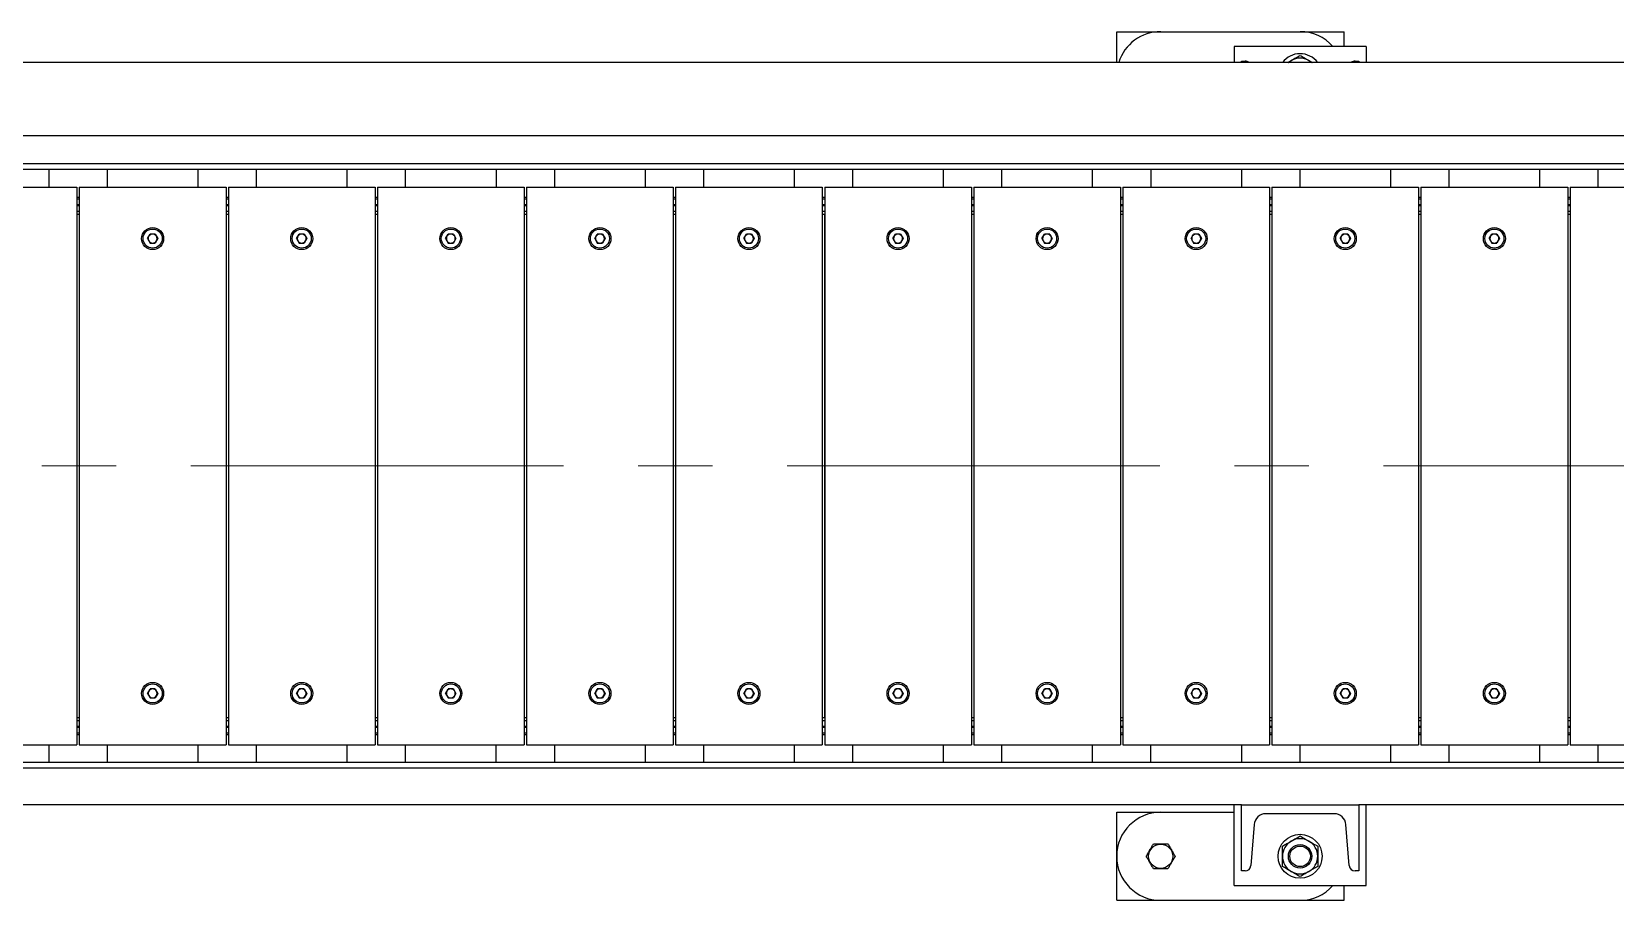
# Model space of a CAD drawing. Header units: millimetres. Extents: x 0 to 11880, y 0 to 8400.
# Drawn here: x 6778 to 7858, y 4482 to 5074 of the extents above; entities that cross this region are included whole.
import ezdxf

# ---------------------------------------------------------------- set-up
doc = ezdxf.new("R2010")
doc.units = ezdxf.units.MM
doc.header["$LTSCALE"] = 20
doc.linetypes.add('CENTERX2', pattern=[20.32, 12.7, -2.54, 2.54, -2.54])
doc.layers.add('ANNOTAZIONI', color=7, linetype='Continuous')

msp = doc.modelspace()

# ---------------------------------------------------------------- linework, layer by layer
at = {"color": 7, "linetype": 'Continuous', "lineweight": 25}
for p, q in [((7517.78, 5053.15), (7517.78, 5074.15)), ((7517.78, 5074.15), (7547.78, 5074.15)), ((7547.78, 5074.15), (7642.78, 5074.15)), ((7642.78, 5074.15), (7672.78, 5074.15)), ((7672.78, 5064.15), (7672.78, 5074.15)), ((7597.78, 5064.15), (7597.78, 5053.15)), ((7687.78, 5064.15), (7597.78, 5064.15)), ((7687.78, 5064.15), (7687.78, 5053.15)), ((10672.78, 5053.15), (6107.78, 5053.15)), ((7602.78, 5053.15), (7602.78, 5054.15)), ((7602.78, 5054.15), (7605.28, 5054.15)), ((7634.36, 5053.15), (7636.78, 5054.54)), ((7680.27, 5054.15), (7682.78, 5054.15)), ((7682.78, 5054.15), (7682.78, 5053.15)), ((10672.78, 5003.15), (6107.78, 5003.15)), ((10672.78, 4984.15), (6107.78, 4984.15)), ((10672.78, 4980.15), (6107.78, 4980.15)), ((6789.98, 4980.15), (6789.98, 4968.15)), ((6829.98, 4968.15), (6829.98, 4980.15)), ((6891.58, 4980.15), (6891.58, 4968.15)), ((6931.58, 4968.15), (6931.58, 4980.15)), ((6993.18, 4980.15), (6993.18, 4968.15)), ((7033.18, 4968.15), (7033.18, 4980.15)), ((7094.78, 4980.15), (7094.78, 4968.15)), ((7134.78, 4968.15), (7134.78, 4980.15)), ((7196.38, 4980.15), (7196.38, 4968.15)), ((7236.38, 4968.15), (7236.38, 4980.15)), ((7297.98, 4980.15), (7297.98, 4968.15)), ((7337.98, 4968.15), (7337.98, 4980.15)), ((7399.58, 4980.15), (7399.58, 4968.15)), ((7439.58, 4968.15), (7439.58, 4980.15)), ((7501.18, 4980.15), (7501.18, 4968.15)), ((7541.18, 4968.15), (7541.18, 4980.15)), ((7602.78, 4980.15), (7602.78, 4968.15)), ((7642.78, 4968.15), (7642.78, 4980.15)), ((7704.38, 4980.15), (7704.38, 4968.15)), ((7744.38, 4968.15), (7744.38, 4980.15)), ((7805.98, 4980.15), (7805.98, 4968.15)), ((7845.98, 4968.15), (7845.98, 4980.15)), ((6715.18, 4968.15), (6803.18, 4968.15)), ((6803.18, 4968.15), (6809.18, 4968.15)), ((6809.18, 4968.15), (6809.18, 4588.15)), ((6810.78, 4968.15), (6810.78, 4588.15)), ((6810.78, 4968.15), (6816.78, 4968.15)), ((6816.78, 4968.15), (6904.78, 4968.15)), ((6904.78, 4968.15), (6910.78, 4968.15)), ((6910.78, 4968.15), (6910.78, 4588.15)), ((6912.38, 4968.15), (6912.38, 4588.15)), ((6912.38, 4968.15), (6918.38, 4968.15)), ((6918.38, 4968.15), (7006.38, 4968.15)), ((7006.38, 4968.15), (7012.38, 4968.15)), ((7012.38, 4968.15), (7012.38, 4588.15)), ((7013.98, 4968.15), (7013.98, 4588.15)), ((7013.98, 4968.15), (7019.98, 4968.15)), ((7019.98, 4968.15), (7107.98, 4968.15)), ((7107.98, 4968.15), (7113.98, 4968.15)), ((7113.98, 4968.15), (7113.98, 4588.15)), ((7115.58, 4968.15), (7115.58, 4588.15)), ((7115.58, 4968.15), (7121.58, 4968.15)), ((7121.58, 4968.15), (7209.58, 4968.15)), ((7209.58, 4968.15), (7215.58, 4968.15)), ((7215.58, 4968.15), (7215.58, 4588.15)), ((7217.18, 4968.15), (7217.18, 4588.15)), ((7217.18, 4968.15), (7223.18, 4968.15)), ((7223.18, 4968.15), (7311.18, 4968.15)), ((7311.18, 4968.15), (7317.18, 4968.15)), ((7317.18, 4968.15), (7317.18, 4588.15)), ((7318.78, 4968.15), (7318.78, 4588.15)), ((7318.78, 4968.15), (7324.78, 4968.15)), ((7324.78, 4968.15), (7412.78, 4968.15)), ((7412.78, 4968.15), (7418.78, 4968.15)), ((7418.78, 4968.15), (7418.78, 4588.15)), ((7420.38, 4968.15), (7420.38, 4588.15)), ((7420.38, 4968.15), (7426.38, 4968.15)), ((7426.38, 4968.15), (7514.38, 4968.15)), ((7514.38, 4968.15), (7520.38, 4968.15)), ((7520.38, 4968.15), (7520.38, 4588.15)), ((7521.98, 4968.15), (7521.98, 4588.15)), ((7521.98, 4968.15), (7527.98, 4968.15)), ((7527.98, 4968.15), (7615.98, 4968.15)), ((7615.98, 4968.15), (7621.98, 4968.15)), ((7621.98, 4968.15), (7621.98, 4588.15)), ((7623.58, 4968.15), (7623.58, 4588.15)), ((7623.58, 4968.15), (7629.58, 4968.15)), ((7629.58, 4968.15), (7717.58, 4968.15)), ((7717.58, 4968.15), (7723.58, 4968.15)), ((7723.58, 4968.15), (7723.58, 4588.15)), ((7725.18, 4968.15), (7725.18, 4588.15)), ((7725.18, 4968.15), (7731.18, 4968.15)), ((7731.18, 4968.15), (7819.18, 4968.15)), ((7819.18, 4968.15), (7825.18, 4968.15)), ((7825.18, 4968.15), (7825.18, 4588.15)), ((7826.78, 4968.15), (7826.78, 4588.15)), ((7826.78, 4968.15), (7832.78, 4968.15)), ((7832.78, 4968.15), (7920.78, 4968.15)), ((6810.77, 4956.15), (6809.17, 4956.15)), ((6809.17, 4955.65), (6810.77, 4955.65)), ((6810.78, 4961.15), (6809.18, 4961.15)), ((6809.18, 4960.15), (6810.78, 4960.15)), ((6912.38, 4961.15), (6910.78, 4961.15)), ((6910.78, 4960.15), (6912.38, 4960.15)), ((6912.38, 4956.15), (6910.78, 4956.15)), ((6910.78, 4955.65), (6912.38, 4955.65)), ((7013.97, 4956.15), (7012.37, 4956.15)), ((7012.37, 4955.65), (7013.97, 4955.65)), ((7013.98, 4961.15), (7012.38, 4961.15)), ((7012.38, 4960.15), (7013.98, 4960.15)), ((7115.57, 4956.15), (7113.97, 4956.15)), ((7113.97, 4955.65), (7115.57, 4955.65)), ((7115.58, 4961.15), (7113.98, 4961.15)), ((7113.98, 4960.15), (7115.58, 4960.15)), ((7217.17, 4956.15), (7215.57, 4956.15)), ((7215.57, 4955.65), (7217.17, 4955.65)), ((7217.18, 4961.15), (7215.58, 4961.15)), ((7215.58, 4960.15), (7217.18, 4960.15)), ((7318.78, 4961.15), (7317.18, 4961.15)), ((7317.18, 4960.15), (7318.78, 4960.15)), ((7318.78, 4956.15), (7317.18, 4956.15)), ((7317.18, 4955.65), (7318.78, 4955.65)), ((7420.37, 4956.15), (7418.77, 4956.15)), ((7418.77, 4955.65), (7420.37, 4955.65)), ((7420.38, 4961.15), (7418.78, 4961.15)), ((7418.78, 4960.15), (7420.38, 4960.15)), ((7521.97, 4956.15), (7520.37, 4956.15)), ((7520.37, 4955.65), (7521.97, 4955.65)), ((7521.98, 4961.15), (7520.38, 4961.15)), ((7520.38, 4960.15), (7521.98, 4960.15)), ((7623.57, 4956.15), (7621.97, 4956.15)), ((7621.97, 4955.65), (7623.57, 4955.65)), ((7623.58, 4961.15), (7621.98, 4961.15)), ((7621.98, 4960.15), (7623.58, 4960.15)), ((7725.17, 4956.15), (7723.57, 4956.15)), ((7723.57, 4955.65), (7725.17, 4955.65)), ((7725.18, 4961.15), (7723.58, 4961.15)), ((7723.58, 4960.15), (7725.18, 4960.15)), ((7826.77, 4956.15), (7825.17, 4956.15)), ((7825.17, 4955.65), (7826.77, 4955.65)), ((7826.78, 4961.15), (7825.18, 4961.15)), ((7825.18, 4960.15), (7826.78, 4960.15)), ((6810.77, 4951.65), (6809.17, 4951.65)), ((6810.77, 4949.65), (6809.17, 4949.65)), ((6810.77, 4949.65), (6810.77, 4606.65)), ((6912.38, 4951.65), (6910.78, 4951.65)), ((6912.38, 4949.65), (6910.78, 4949.65)), ((7013.97, 4951.65), (7012.37, 4951.65)), ((7013.97, 4949.65), (7012.37, 4949.65)), ((7013.97, 4949.65), (7013.97, 4606.65)), ((7115.57, 4951.65), (7113.97, 4951.65)), ((7115.57, 4949.65), (7113.97, 4949.65)), ((7115.57, 4949.65), (7115.57, 4606.65)), ((7217.17, 4951.65), (7215.57, 4951.65)), ((7217.17, 4949.65), (7215.57, 4949.65)), ((7217.17, 4949.65), (7217.17, 4606.65)), ((7318.77, 4949.65), (7317.17, 4949.65)), ((7318.78, 4951.65), (7317.18, 4951.65)), ((7318.77, 4949.65), (7318.77, 4606.65)), ((7420.37, 4951.65), (7418.77, 4951.65)), ((7420.37, 4949.65), (7418.77, 4949.65)), ((7420.37, 4949.65), (7420.37, 4606.65)), ((7521.97, 4951.65), (7520.37, 4951.65)), ((7521.97, 4949.65), (7520.37, 4949.65)), ((7521.97, 4949.65), (7521.97, 4606.65)), ((7623.57, 4951.65), (7621.97, 4951.65)), ((7623.57, 4949.65), (7621.97, 4949.65)), ((7725.17, 4951.65), (7723.57, 4951.65)), ((7725.17, 4949.65), (7723.57, 4949.65)), ((7725.17, 4949.65), (7725.17, 4606.65)), ((7826.77, 4951.65), (7825.17, 4951.65)), ((7826.77, 4949.65), (7825.17, 4949.65)), ((7826.77, 4949.65), (7826.77, 4606.65)), ((6857.26, 4933.15), (6859.02, 4936.19)), ((6857.26, 4933.15), (6859.02, 4930.1)), ((6862.54, 4936.19), (6859.02, 4936.19)), ((6862.54, 4936.19), (6864.3, 4933.15)), ((6864.3, 4933.15), (6862.54, 4930.1)), ((6958.86, 4933.15), (6960.62, 4936.19)), ((6958.86, 4933.15), (6960.62, 4930.1)), ((6964.14, 4936.19), (6960.62, 4936.19)), ((6964.14, 4936.19), (6965.9, 4933.15)), ((6965.9, 4933.15), (6964.14, 4930.1)), ((7060.46, 4933.15), (7062.22, 4936.19)), ((7060.46, 4933.15), (7062.22, 4930.1)), ((7065.74, 4936.19), (7062.22, 4936.19)), ((7065.74, 4936.19), (7067.5, 4933.15)), ((7067.5, 4933.15), (7065.74, 4930.1)), ((7162.06, 4933.15), (7163.82, 4936.19)), ((7162.06, 4933.15), (7163.82, 4930.1)), ((7167.34, 4936.19), (7163.82, 4936.19)), ((7167.34, 4936.19), (7169.1, 4933.15)), ((7169.1, 4933.15), (7167.34, 4930.1)), ((7263.66, 4933.15), (7265.42, 4936.19)), ((7263.66, 4933.15), (7265.42, 4930.1)), ((7268.94, 4936.19), (7265.42, 4936.19)), ((7268.94, 4936.19), (7270.7, 4933.15)), ((7270.7, 4933.15), (7268.94, 4930.1)), ((7365.26, 4933.15), (7367.02, 4936.19)), ((7365.26, 4933.15), (7367.02, 4930.1)), ((7370.54, 4936.19), (7367.02, 4936.19)), ((7370.54, 4936.19), (7372.3, 4933.15)), ((7372.3, 4933.15), (7370.54, 4930.1)), ((7466.86, 4933.15), (7468.62, 4936.19)), ((7466.86, 4933.15), (7468.62, 4930.1)), ((7472.14, 4936.19), (7468.62, 4936.19)), ((7472.14, 4936.19), (7473.9, 4933.15)), ((7473.9, 4933.15), (7472.14, 4930.1)), ((7568.46, 4933.15), (7570.22, 4936.19)), ((7568.46, 4933.15), (7570.22, 4930.1)), ((7573.74, 4936.19), (7570.22, 4936.19)), ((7573.74, 4936.19), (7575.5, 4933.15)), ((7575.5, 4933.15), (7573.74, 4930.1)), ((7670.06, 4933.15), (7671.82, 4936.19)), ((7670.06, 4933.15), (7671.82, 4930.1)), ((7675.34, 4936.19), (7671.82, 4936.19)), ((7675.34, 4936.19), (7677.1, 4933.15)), ((7677.1, 4933.15), (7675.34, 4930.1)), ((7771.66, 4933.15), (7773.42, 4936.19)), ((7771.66, 4933.15), (7773.42, 4930.1)), ((7776.94, 4936.19), (7773.42, 4936.19)), ((7776.94, 4936.19), (7778.7, 4933.15)), ((7778.7, 4933.15), (7776.94, 4930.1)), ((6859.02, 4930.1), (6862.54, 4930.1)), ((6960.62, 4930.1), (6964.14, 4930.1)), ((7062.22, 4930.1), (7065.74, 4930.1)), ((7163.82, 4930.1), (7167.34, 4930.1)), ((7265.42, 4930.1), (7268.94, 4930.1)), ((7367.02, 4930.1), (7370.54, 4930.1)), ((7468.62, 4930.1), (7472.14, 4930.1)), ((7570.22, 4930.1), (7573.74, 4930.1)), ((7671.82, 4930.1), (7675.34, 4930.1)), ((7773.42, 4930.1), (7776.94, 4930.1)), ((6857.26, 4623.15), (6859.02, 4626.19)), ((6857.26, 4623.15), (6859.02, 4620.1)), ((6862.54, 4626.19), (6859.02, 4626.19)), ((6859.02, 4620.1), (6862.54, 4620.1)), ((6862.54, 4626.19), (6864.3, 4623.15)), ((6864.3, 4623.15), (6862.54, 4620.1)), ((6958.86, 4623.15), (6960.62, 4626.19)), ((6958.86, 4623.15), (6960.62, 4620.1)), ((6964.14, 4626.19), (6960.62, 4626.19)), ((6960.62, 4620.1), (6964.14, 4620.1)), ((6964.14, 4626.19), (6965.9, 4623.15)), ((6965.9, 4623.15), (6964.14, 4620.1)), ((7060.46, 4623.15), (7062.22, 4626.19)), ((7060.46, 4623.15), (7062.22, 4620.1)), ((7065.74, 4626.19), (7062.22, 4626.19)), ((7062.22, 4620.1), (7065.74, 4620.1)), ((7065.74, 4626.19), (7067.5, 4623.15)), ((7067.5, 4623.15), (7065.74, 4620.1)), ((7162.06, 4623.15), (7163.82, 4626.19)), ((7162.06, 4623.15), (7163.82, 4620.1)), ((7167.34, 4626.19), (7163.82, 4626.19)), ((7163.82, 4620.1), (7167.34, 4620.1)), ((7167.34, 4626.19), (7169.1, 4623.15)), ((7169.1, 4623.15), (7167.34, 4620.1)), ((7263.66, 4623.15), (7265.42, 4626.19)), ((7263.66, 4623.15), (7265.42, 4620.1)), ((7268.94, 4626.19), (7265.42, 4626.19)), ((7265.42, 4620.1), (7268.94, 4620.1)), ((7268.94, 4626.19), (7270.7, 4623.15)), ((7270.7, 4623.15), (7268.94, 4620.1)), ((7365.26, 4623.15), (7367.02, 4626.19)), ((7365.26, 4623.15), (7367.02, 4620.1)), ((7370.54, 4626.19), (7367.02, 4626.19)), ((7367.02, 4620.1), (7370.54, 4620.1)), ((7370.54, 4626.19), (7372.3, 4623.15)), ((7372.3, 4623.15), (7370.54, 4620.1)), ((7466.86, 4623.15), (7468.62, 4626.19)), ((7466.86, 4623.15), (7468.62, 4620.1)), ((7472.14, 4626.19), (7468.62, 4626.19)), ((7468.62, 4620.1), (7472.14, 4620.1)), ((7472.14, 4626.19), (7473.9, 4623.15)), ((7473.9, 4623.15), (7472.14, 4620.1)), ((7568.46, 4623.15), (7570.22, 4626.19)), ((7568.46, 4623.15), (7570.22, 4620.1)), ((7573.74, 4626.19), (7570.22, 4626.19)), ((7570.22, 4620.1), (7573.74, 4620.1)), ((7573.74, 4626.19), (7575.5, 4623.15)), ((7575.5, 4623.15), (7573.74, 4620.1)), ((7670.06, 4623.15), (7671.82, 4626.19)), ((7670.06, 4623.15), (7671.82, 4620.1)), ((7675.34, 4626.19), (7671.82, 4626.19)), ((7671.82, 4620.1), (7675.34, 4620.1)), ((7675.34, 4626.19), (7677.1, 4623.15)), ((7677.1, 4623.15), (7675.34, 4620.1)), ((7771.66, 4623.15), (7773.42, 4626.19)), ((7771.66, 4623.15), (7773.42, 4620.1)), ((7776.94, 4626.19), (7773.42, 4626.19)), ((7773.42, 4620.1), (7776.94, 4620.1)), ((7776.94, 4626.19), (7778.7, 4623.15)), ((7778.7, 4623.15), (7776.94, 4620.1)), ((6809.17, 4606.65), (6810.77, 4606.65)), ((6809.17, 4604.65), (6810.77, 4604.65)), ((6810.77, 4600.65), (6809.17, 4600.65)), ((6809.17, 4600.15), (6810.77, 4600.15)), ((6910.78, 4606.65), (6912.38, 4606.65)), ((6910.78, 4604.65), (6912.38, 4604.65)), ((6912.38, 4600.65), (6910.78, 4600.65)), ((6910.78, 4600.15), (6912.38, 4600.15)), ((7012.37, 4606.65), (7013.97, 4606.65)), ((7012.37, 4604.65), (7013.97, 4604.65)), ((7013.97, 4600.65), (7012.37, 4600.65)), ((7012.37, 4600.15), (7013.97, 4600.15)), ((7113.97, 4606.65), (7115.57, 4606.65)), ((7113.97, 4604.65), (7115.57, 4604.65)), ((7115.57, 4600.65), (7113.97, 4600.65)), ((7113.97, 4600.15), (7115.57, 4600.15)), ((7215.57, 4606.65), (7217.17, 4606.65)), ((7215.57, 4604.65), (7217.17, 4604.65)), ((7217.17, 4600.65), (7215.57, 4600.65)), ((7215.57, 4600.15), (7217.17, 4600.15)), ((7317.17, 4606.65), (7318.77, 4606.65)), ((7317.18, 4604.65), (7318.78, 4604.65)), ((7318.78, 4600.65), (7317.18, 4600.65)), ((7317.18, 4600.15), (7318.78, 4600.15)), ((7418.77, 4606.65), (7420.37, 4606.65)), ((7418.77, 4604.65), (7420.37, 4604.65)), ((7420.37, 4600.65), (7418.77, 4600.65)), ((7418.77, 4600.15), (7420.37, 4600.15)), ((7520.37, 4606.65), (7521.97, 4606.65)), ((7520.37, 4604.65), (7521.97, 4604.65)), ((7521.97, 4600.65), (7520.37, 4600.65)), ((7520.37, 4600.15), (7521.97, 4600.15)), ((7621.97, 4606.65), (7623.57, 4606.65)), ((7621.97, 4604.65), (7623.57, 4604.65)), ((7623.57, 4600.65), (7621.97, 4600.65)), ((7621.97, 4600.15), (7623.57, 4600.15)), ((7723.57, 4606.65), (7725.17, 4606.65)), ((7723.57, 4604.65), (7725.17, 4604.65)), ((7725.17, 4600.65), (7723.57, 4600.65)), ((7723.57, 4600.15), (7725.17, 4600.15)), ((7825.17, 4606.65), (7826.77, 4606.65)), ((7825.17, 4604.65), (7826.77, 4604.65)), ((7826.77, 4600.65), (7825.17, 4600.65)), ((7825.17, 4600.15), (7826.77, 4600.15)), ((6715.18, 4588.15), (6803.18, 4588.15)), ((6789.97, 4588.15), (6789.97, 4576.15)), ((6803.18, 4588.15), (6809.18, 4588.15)), ((6810.78, 4596.15), (6809.18, 4596.15)), ((6809.18, 4595.15), (6810.78, 4595.15)), ((6810.78, 4588.15), (6816.78, 4588.15)), ((6816.78, 4588.15), (6904.78, 4588.15)), ((6829.97, 4576.15), (6829.97, 4588.15)), ((6891.57, 4588.15), (6891.57, 4576.15)), ((6904.78, 4588.15), (6910.78, 4588.15)), ((6912.38, 4596.15), (6910.78, 4596.15)), ((6910.78, 4595.15), (6912.38, 4595.15)), ((6912.38, 4588.15), (6918.38, 4588.15)), ((6918.38, 4588.15), (7006.38, 4588.15)), ((6931.57, 4576.15), (6931.57, 4588.15)), ((6993.17, 4588.15), (6993.17, 4576.15)), ((7006.38, 4588.15), (7012.38, 4588.15)), ((7013.98, 4596.15), (7012.38, 4596.15)), ((7012.38, 4595.15), (7013.98, 4595.15)), ((7013.98, 4588.15), (7019.98, 4588.15)), ((7019.98, 4588.15), (7107.98, 4588.15)), ((7033.17, 4576.15), (7033.17, 4588.15)), ((7094.77, 4588.15), (7094.77, 4576.15)), ((7107.98, 4588.15), (7113.98, 4588.15)), ((7115.58, 4596.15), (7113.98, 4596.15)), ((7113.98, 4595.15), (7115.58, 4595.15)), ((7115.58, 4588.15), (7121.58, 4588.15)), ((7121.58, 4588.15), (7209.58, 4588.15)), ((7134.77, 4576.15), (7134.77, 4588.15)), ((7196.37, 4588.15), (7196.37, 4576.15)), ((7209.58, 4588.15), (7215.58, 4588.15)), ((7217.18, 4596.15), (7215.58, 4596.15)), ((7215.58, 4595.15), (7217.18, 4595.15)), ((7217.18, 4588.15), (7223.18, 4588.15)), ((7223.18, 4588.15), (7311.18, 4588.15)), ((7236.37, 4576.15), (7236.37, 4588.15)), ((7297.97, 4588.15), (7297.97, 4576.15)), ((7311.18, 4588.15), (7317.18, 4588.15)), ((7318.78, 4596.15), (7317.18, 4596.15)), ((7317.18, 4595.15), (7318.78, 4595.15)), ((7318.78, 4588.15), (7324.78, 4588.15)), ((7324.78, 4588.15), (7412.78, 4588.15)), ((7337.97, 4576.15), (7337.97, 4588.15)), ((7399.57, 4588.15), (7399.57, 4576.15)), ((7412.78, 4588.15), (7418.78, 4588.15)), ((7420.38, 4596.15), (7418.78, 4596.15)), ((7418.78, 4595.15), (7420.38, 4595.15)), ((7420.38, 4588.15), (7426.38, 4588.15)), ((7426.38, 4588.15), (7514.38, 4588.15)), ((7439.57, 4576.15), (7439.57, 4588.15)), ((7501.17, 4588.15), (7501.17, 4576.15)), ((7514.38, 4588.15), (7520.38, 4588.15)), ((7521.98, 4596.15), (7520.38, 4596.15)), ((7520.38, 4595.15), (7521.98, 4595.15)), ((7521.98, 4588.15), (7527.98, 4588.15)), ((7527.98, 4588.15), (7615.98, 4588.15)), ((7541.17, 4576.15), (7541.17, 4588.15)), ((7602.77, 4588.15), (7602.77, 4576.15)), ((7615.98, 4588.15), (7621.98, 4588.15)), ((7623.58, 4596.15), (7621.98, 4596.15)), ((7621.98, 4595.15), (7623.58, 4595.15)), ((7623.58, 4588.15), (7629.58, 4588.15)), ((7629.58, 4588.15), (7717.58, 4588.15)), ((7642.77, 4576.15), (7642.77, 4588.15)), ((7704.37, 4588.15), (7704.37, 4576.15)), ((7717.58, 4588.15), (7723.58, 4588.15)), ((7725.18, 4596.15), (7723.58, 4596.15)), ((7723.58, 4595.15), (7725.18, 4595.15)), ((7725.18, 4588.15), (7731.18, 4588.15)), ((7731.18, 4588.15), (7819.18, 4588.15)), ((7744.37, 4576.15), (7744.37, 4588.15)), ((7805.97, 4588.15), (7805.97, 4576.15)), ((7819.18, 4588.15), (7825.18, 4588.15)), ((7826.78, 4596.15), (7825.18, 4596.15)), ((7825.18, 4595.15), (7826.78, 4595.15)), ((7826.78, 4588.15), (7832.78, 4588.15)), ((7832.78, 4588.15), (7920.78, 4588.15)), ((7845.97, 4576.15), (7845.97, 4588.15)), ((10672.78, 4576.15), (6107.78, 4576.15)), ((10672.78, 4572.15), (6107.78, 4572.15)), ((7602.78, 4547.15), (6187.78, 4547.15)), ((7597.78, 4492.15), (7597.78, 4547.15)), ((7602.78, 4502.15), (7602.78, 4547.15)), ((7602.78, 4547.15), (7682.78, 4547.15)), ((9097.78, 4547.15), (7682.78, 4547.15)), ((7682.78, 4547.15), (7682.78, 4502.15)), ((7687.78, 4492.15), (7687.78, 4547.15)), ((7517.78, 4542.15), (7547.78, 4542.15)), ((7517.78, 4482.15), (7517.78, 4542.15)), ((7547.78, 4542.15), (7597.78, 4542.15)), ((7611.51, 4533.78), (7609.27, 4505.83)), ((7666.07, 4541.15), (7619.48, 4541.15)), ((7676.28, 4505.83), (7674.05, 4533.78)), ((7605.28, 4502.15), (7602.78, 4502.15)), ((7682.78, 4502.15), (7680.27, 4502.15)), ((7597.78, 4492.15), (7687.78, 4492.15)), ((7672.78, 4482.15), (7672.78, 4492.15)), ((7517.78, 4482.15), (7547.78, 4482.15)), ((7547.78, 4482.15), (7642.78, 4482.15)), ((7642.78, 4482.15), (7672.78, 4482.15))]:
    msp.add_line(p, q, dxfattribs=at)
at = {"color": 7, "linetype": 'Continuous', "lineweight": 25, "flags": 128}
for points in [[(7634.84, 5053.15), (7635.47, 5053.67), (7636.78, 5054.54)], [(7648.78, 5054.54), (7650.08, 5053.67), (7650.71, 5053.15)]]:
    msp.add_lwpolyline(points, dxfattribs=at)
at = {"color": 7, "linetype": 'Continuous', "lineweight": 25}
for centre, radius in [((6860.78, 4933.15), 7.5), ((6860.78, 4933.15), 6.5), ((6962.38, 4933.15), 7.5), ((6962.38, 4933.15), 6.5), ((7063.98, 4933.15), 7.5), ((7063.98, 4933.15), 6.5), ((7165.58, 4933.15), 7.5), ((7165.58, 4933.15), 6.5), ((7267.18, 4933.15), 7.5), ((7267.18, 4933.15), 6.5), ((7368.78, 4933.15), 7.5), ((7368.78, 4933.15), 6.5), ((7470.38, 4933.15), 7.5), ((7470.38, 4933.15), 6.5), ((7571.98, 4933.15), 7.5), ((7571.98, 4933.15), 6.5), ((7673.58, 4933.15), 7.5), ((7673.58, 4933.15), 6.5), ((7775.18, 4933.15), 7.5), ((7775.18, 4933.15), 6.5), ((6860.78, 4623.15), 7.5), ((6962.38, 4623.15), 7.5), ((7063.98, 4623.15), 7.5), ((7165.58, 4623.15), 7.5), ((7267.18, 4623.15), 7.5), ((7368.78, 4623.15), 7.5), ((7470.38, 4623.15), 7.5), ((7571.98, 4623.15), 7.5), ((7673.58, 4623.15), 7.5), ((7775.18, 4623.15), 7.5), ((6860.78, 4623.15), 6.5), ((6962.38, 4623.15), 6.5), ((7063.98, 4623.15), 6.5), ((7165.58, 4623.15), 6.5), ((7267.18, 4623.15), 6.5), ((7368.78, 4623.15), 6.5), ((7470.38, 4623.15), 6.5), ((7571.98, 4623.15), 6.5), ((7673.58, 4623.15), 6.5), ((7775.18, 4623.15), 6.5), ((7642.78, 4512.15), 15), ((7547.78, 4512.15), 8.23), ((7642.78, 4512.15), 8), ((7642.78, 4512.15), 7)]:
    msp.add_circle(centre, radius, dxfattribs=at)
for centre, radius, start, end in [((7547.78, 5044.15), 30, 90, 162.5424), ((7642.78, 5044.15), 30, 41.81031, 90), ((7605.28, 5050.15), 4, 48.59038, 90), ((7642.78, 5044.15), 15, 36.8699, 143.1301), ((7642.78, 5044.15), 12, 60, 120), ((7680.27, 5050.15), 4, 90, 131.40962), ((6860.78, 4933.15), 3.05, 150, 210), ((6860.78, 4933.15), 3.05, 90, 150), ((6860.78, 4933.15), 3.05, 30, 90), ((6860.78, 4933.15), 3.05, 330, 30), ((6962.38, 4933.15), 3.05, 150, 210), ((6962.38, 4933.15), 3.05, 90, 150), ((6962.38, 4933.15), 3.05, 30, 90), ((6962.38, 4933.15), 3.05, 330, 30), ((7063.98, 4933.15), 3.05, 150, 210), ((7063.98, 4933.15), 3.05, 90, 150), ((7063.98, 4933.15), 3.05, 30, 90), ((7063.98, 4933.15), 3.05, 330, 30), ((7165.58, 4933.15), 3.05, 150, 210), ((7165.58, 4933.15), 3.05, 90, 150), ((7165.58, 4933.15), 3.05, 30, 90), ((7165.58, 4933.15), 3.05, 330, 30), ((7267.18, 4933.15), 3.05, 150, 210), ((7267.18, 4933.15), 3.05, 90, 150), ((7267.18, 4933.15), 3.05, 30, 90), ((7267.18, 4933.15), 3.05, 330, 30), ((7368.78, 4933.15), 3.05, 150, 210), ((7368.78, 4933.15), 3.05, 90, 150), ((7368.78, 4933.15), 3.05, 30, 90), ((7368.78, 4933.15), 3.05, 330, 30), ((7470.38, 4933.15), 3.05, 150, 210), ((7470.38, 4933.15), 3.05, 90, 150), ((7470.38, 4933.15), 3.05, 30, 90), ((7470.38, 4933.15), 3.05, 330, 30), ((7571.98, 4933.15), 3.05, 150, 210), ((7571.98, 4933.15), 3.05, 90, 150), ((7571.98, 4933.15), 3.05, 30, 90), ((7571.98, 4933.15), 3.05, 330, 30), ((7673.58, 4933.15), 3.05, 150, 210), ((7673.58, 4933.15), 3.05, 90, 150), ((7673.58, 4933.15), 3.05, 30, 90), ((7673.58, 4933.15), 3.05, 330, 30), ((7775.18, 4933.15), 3.05, 150, 210), ((7775.18, 4933.15), 3.05, 90, 150), ((7775.18, 4933.15), 3.05, 30, 90), ((7775.18, 4933.15), 3.05, 330, 30), ((6860.78, 4933.15), 3.05, 210, 270), ((6860.78, 4933.15), 3.05, 270, 330), ((6962.38, 4933.15), 3.05, 210, 270), ((6962.38, 4933.15), 3.05, 270, 330), ((7063.98, 4933.15), 3.05, 210, 270), ((7063.98, 4933.15), 3.05, 270, 330), ((7165.58, 4933.15), 3.05, 210, 270), ((7165.58, 4933.15), 3.05, 270, 330), ((7267.18, 4933.15), 3.05, 210, 270), ((7267.18, 4933.15), 3.05, 270, 330), ((7368.78, 4933.15), 3.05, 210, 270), ((7368.78, 4933.15), 3.05, 270, 330), ((7470.38, 4933.15), 3.05, 210, 270), ((7470.38, 4933.15), 3.05, 270, 330), ((7571.98, 4933.15), 3.05, 210, 270), ((7571.98, 4933.15), 3.05, 270, 330), ((7673.58, 4933.15), 3.05, 210, 270), ((7673.58, 4933.15), 3.05, 270, 330), ((7775.18, 4933.15), 3.05, 210, 270), ((7775.18, 4933.15), 3.05, 270, 330), ((6860.78, 4623.15), 3.05, 150, 210), ((6860.78, 4623.15), 3.05, 90, 150), ((6860.78, 4623.15), 3.05, 210, 270), ((6860.78, 4623.15), 3.05, 30, 90), ((6860.78, 4623.15), 3.05, 270, 330), ((6860.78, 4623.15), 3.05, 330, 30), ((6962.38, 4623.15), 3.05, 150, 210), ((6962.38, 4623.15), 3.05, 90, 150), ((6962.38, 4623.15), 3.05, 210, 270), ((6962.38, 4623.15), 3.05, 30, 90), ((6962.38, 4623.15), 3.05, 270, 330), ((6962.38, 4623.15), 3.05, 330, 30), ((7063.98, 4623.15), 3.05, 150, 210), ((7063.98, 4623.15), 3.05, 90, 150), ((7063.98, 4623.15), 3.05, 210, 270), ((7063.98, 4623.15), 3.05, 30, 90), ((7063.98, 4623.15), 3.05, 270, 330), ((7063.98, 4623.15), 3.05, 330, 30), ((7165.58, 4623.15), 3.05, 150, 210), ((7165.58, 4623.15), 3.05, 90, 150), ((7165.58, 4623.15), 3.05, 210, 270), ((7165.58, 4623.15), 3.05, 30, 90), ((7165.58, 4623.15), 3.05, 270, 330), ((7165.58, 4623.15), 3.05, 330, 30), ((7267.18, 4623.15), 3.05, 150, 210), ((7267.18, 4623.15), 3.05, 90, 150), ((7267.18, 4623.15), 3.05, 210, 270), ((7267.18, 4623.15), 3.05, 30, 90), ((7267.18, 4623.15), 3.05, 270, 330), ((7267.18, 4623.15), 3.05, 330, 30), ((7368.78, 4623.15), 3.05, 150, 210), ((7368.78, 4623.15), 3.05, 90, 150), ((7368.78, 4623.15), 3.05, 210, 270), ((7368.78, 4623.15), 3.05, 30, 90), ((7368.78, 4623.15), 3.05, 270, 330), ((7368.78, 4623.15), 3.05, 330, 30), ((7470.38, 4623.15), 3.05, 150, 210), ((7470.38, 4623.15), 3.05, 90, 150), ((7470.38, 4623.15), 3.05, 210, 270), ((7470.38, 4623.15), 3.05, 30, 90), ((7470.38, 4623.15), 3.05, 270, 330), ((7470.38, 4623.15), 3.05, 330, 30), ((7571.98, 4623.15), 3.05, 150, 210), ((7571.98, 4623.15), 3.05, 90, 150), ((7571.98, 4623.15), 3.05, 210, 270), ((7571.98, 4623.15), 3.05, 30, 90), ((7571.98, 4623.15), 3.05, 270, 330), ((7571.98, 4623.15), 3.05, 330, 30), ((7673.58, 4623.15), 3.05, 150, 210), ((7673.58, 4623.15), 3.05, 90, 150), ((7673.58, 4623.15), 3.05, 210, 270), ((7673.58, 4623.15), 3.05, 30, 90), ((7673.58, 4623.15), 3.05, 270, 330), ((7673.58, 4623.15), 3.05, 330, 30), ((7775.18, 4623.15), 3.05, 150, 210), ((7775.18, 4623.15), 3.05, 90, 150), ((7775.18, 4623.15), 3.05, 210, 270), ((7775.18, 4623.15), 3.05, 30, 90), ((7775.18, 4623.15), 3.05, 270, 330), ((7775.18, 4623.15), 3.05, 330, 30), ((7547.78, 4512.15), 30, 90, 180), ((7619.48, 4533.15), 8, 90, 175.43), ((7666.07, 4533.15), 8, 4.57, 90), ((7642.78, 4512.15), 12, 120, 180), ((7642.78, 4512.15), 12, 60, 120), ((7642.78, 4512.15), 12, 0, 60), ((7547.78, 4512.15), 30, 180, 270), ((7642.78, 4512.15), 12, 180, 240), ((7642.78, 4512.15), 12, 300, 0), ((7605.28, 4506.15), 4, 270, 355.43), ((7642.78, 4512.15), 12, 240, 300), ((7680.27, 4506.15), 4, 184.57, 270), ((7642.78, 4512.15), 30, 270, 318.18969)]:
    msp.add_arc(centre, radius, start, end, dxfattribs=at)
for points, knots in [([(7636.78, 5054.54), (7636.92, 5054.62), (7637.99, 5055.24), (7640.03, 5056.41), (7641.85, 5057.47), (7642.78, 5058)], [0, 0, 0, 0, 0.07009856, 0.53078884, 1, 1, 1, 1]), ([(7642.78, 5058), (7643.75, 5057.44), (7645.72, 5056.3), (7647.75, 5055.13), (7648.78, 5054.54)], [0, 0, 0, 0, 0.495458, 1, 1, 1, 1]), ([(7648.78, 5054.54), (7648.92, 5054.46), (7649.73, 5053.99), (7650.53, 5053.53), (7651.19, 5053.15)], [0, 0, 0, 0, 0.1762536, 1, 1, 1, 1]), ([(7630.78, 4519.07), (7631.75, 4519.64), (7633.72, 4520.77), (7635.75, 4521.95), (7636.78, 4522.54)], [0, 0, 0, 0, 0.495458, 1, 1, 1, 1]), ([(7636.78, 4522.54), (7636.92, 4522.62), (7637.99, 4523.24), (7640.03, 4524.41), (7641.85, 4525.47), (7642.78, 4526)], [0, 0, 0, 0, 0.0700986, 0.5307888, 1, 1, 1, 1]), ([(7642.78, 4526), (7643.75, 4525.44), (7645.72, 4524.3), (7647.75, 4523.13), (7648.78, 4522.54)], [0, 0, 0, 0, 0.495458, 1, 1, 1, 1]), ([(7648.78, 4522.54), (7648.92, 4522.46), (7649.99, 4521.83), (7652.03, 4520.66), (7653.85, 4519.61), (7654.78, 4519.07)], [0, 0, 0, 0, 0.0700986, 0.5307888, 1, 1, 1, 1]), ([(7537.96, 4512.15), (7538.39, 4512.88), (7539.25, 4514.38), (7540.52, 4516.59), (7541.74, 4518.7), (7542.49, 4519.99), (7542.87, 4520.65)], [0, 0, 0, 0, 0.2646049, 0.5349477, 0.7653431, 1, 1, 1, 1]), ([(7542.87, 4503.65), (7542.44, 4504.38), (7541.58, 4505.88), (7540.31, 4508.09), (7539.09, 4510.2), (7538.34, 4511.49), (7537.96, 4512.15)], [0, 0, 0, 0, 0.2646049, 0.5349477, 0.7653431, 1, 1, 1, 1]), ([(7542.87, 4520.65), (7544.05, 4520.65), (7546.03, 4520.65), (7548.94, 4520.65), (7551.03, 4520.65), (7552.27, 4520.65), (7552.68, 4520.65)], [0, 0, 0, 0, 0.3642607, 0.6135447, 0.8695509, 1, 1, 1, 1]), ([(7552.68, 4520.65), (7553.11, 4519.91), (7553.97, 4518.42), (7555.25, 4516.21), (7556.47, 4514.09), (7557.21, 4512.8), (7557.59, 4512.15)], [0, 0, 0, 0, 0.2646049, 0.5349477, 0.7653431, 1, 1, 1, 1]), ([(7557.59, 4512.15), (7557.16, 4511.41), (7556.3, 4509.92), (7555.03, 4507.71), (7553.81, 4505.59), (7553.06, 4504.3), (7552.68, 4503.65)], [0, 0, 0, 0, 0.2646049, 0.5349477, 0.7653431, 1, 1, 1, 1]), ([(7630.78, 4512.15), (7630.78, 4512.78), (7630.78, 4515.12), (7630.78, 4517.4), (7630.78, 4519.07)], [0, 0, 0, 0, 0.2686336, 1, 1, 1, 1]), ([(7630.78, 4505.22), (7630.78, 4505.8), (7630.78, 4508.06), (7630.78, 4510.4), (7630.78, 4512.15)], [0, 0, 0, 0, 0.2575513, 1, 1, 1, 1]), ([(7654.78, 4519.07), (7654.78, 4517.4), (7654.78, 4515.12), (7654.78, 4512.78), (7654.78, 4512.15)], [0, 0, 0, 0, 0.7313664, 1, 1, 1, 1]), ([(7654.78, 4512.15), (7654.78, 4510.4), (7654.78, 4508.06), (7654.78, 4505.8), (7654.78, 4505.22)], [0, 0, 0, 0, 0.7424487, 1, 1, 1, 1]), ([(7552.68, 4503.65), (7552.27, 4503.65), (7551.05, 4503.65), (7548.96, 4503.65), (7546.05, 4503.65), (7544.05, 4503.65), (7542.87, 4503.65)], [0, 0, 0, 0, 0.1304497, 0.3800433, 0.6357378, 1, 1, 1, 1]), ([(7636.78, 4501.75), (7636.63, 4501.84), (7635.56, 4502.46), (7633.53, 4503.63), (7631.7, 4504.69), (7630.78, 4505.22)], [0, 0, 0, 0, 0.0700986, 0.5307888, 1, 1, 1, 1]), ([(7642.78, 4498.29), (7641.8, 4498.85), (7639.83, 4499.99), (7637.8, 4501.16), (7636.78, 4501.75)], [0, 0, 0, 0, 0.495458, 1, 1, 1, 1]), ([(7648.78, 4501.75), (7648.63, 4501.67), (7647.56, 4501.05), (7645.53, 4499.88), (7643.7, 4498.82), (7642.78, 4498.29)], [0, 0, 0, 0, 0.0700986, 0.5307888, 1, 1, 1, 1]), ([(7654.78, 4505.22), (7653.8, 4504.66), (7651.83, 4503.52), (7649.8, 4502.35), (7648.78, 4501.75)], [0, 0, 0, 0, 0.495458, 1, 1, 1, 1])]:
    msp.add_open_spline(points, degree=3, knots=knots, dxfattribs=at)
at = {"layer": 'ANNOTAZIONI', "linetype": 'CENTERX2', "lineweight": 18}
msp.add_line((5667.6, 4778.15), (11134, 4778.15), dxfattribs=at)

doc.saveas('drawing.dxf')
